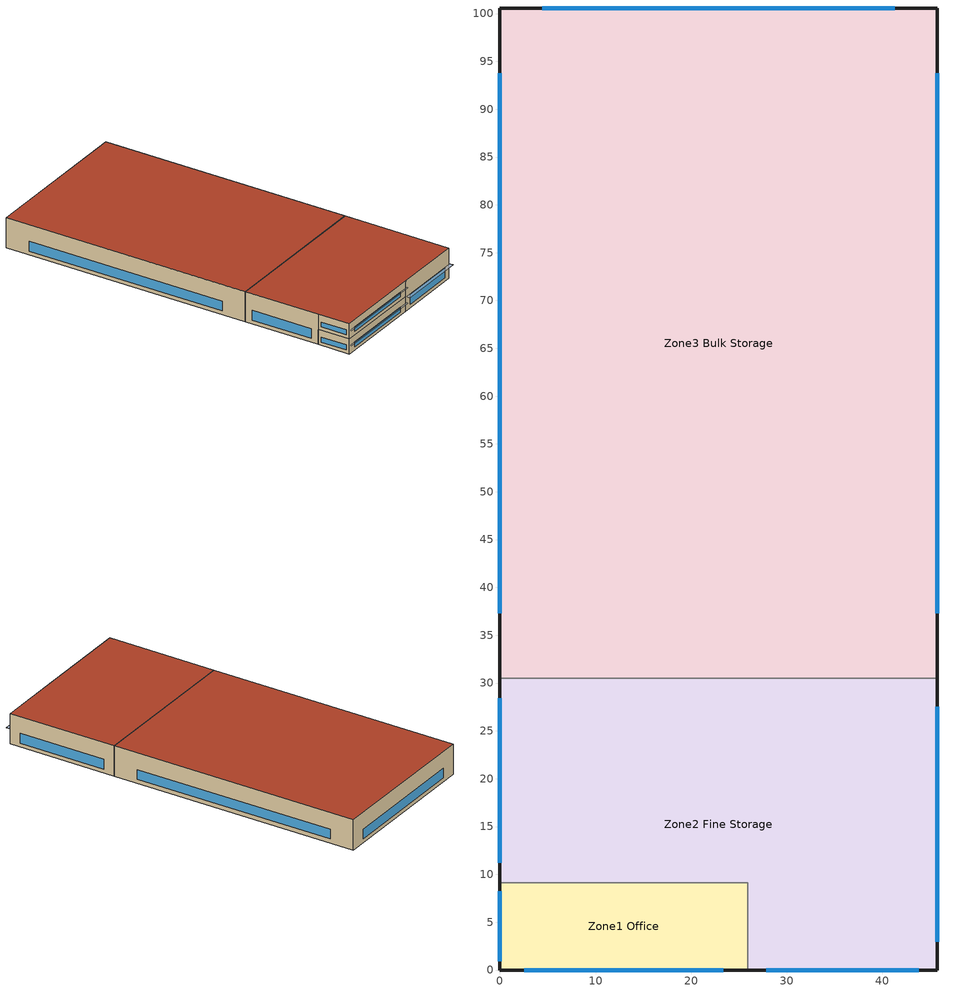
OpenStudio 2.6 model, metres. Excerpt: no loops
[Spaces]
Zone3 Bulk Storage
 floor ground: 45.72,100.58 45.72,30.48 0,30.48 0,100.58 z0
 wall outside (BTAP-Ext-Wall-Mass:U-0.315-:{ "cond"=>0.06} adj ext wall insulation): 45.72,30.48 45.72,100.58 0,100.58 0,30.48 z0:8.53
 wall to Zone2 Fine Storage: 45.72,30.48 0,30.48 z0:8.53
 window (BTAP-Ext-DaylightDiffuser:U=0.210 SHGC=0.600-:{ "cond"=>0.7}): 0,93.77 0,37.29 / 41.27,100.58 4.45,100.58 / 45.72,37.29 45.72,93.77 z1.09:3.85
 roof outside (BTAP-Ext-Roof-Metal:U-0.193-:{ "cond"=>0.057} adj roof insulation): 45.72,30.48 45.72,100.58 0,100.58 0,30.48 z8.53
Zone2 Fine Storage
 floor to Zone1 Office: 0,0 0,9.14 25.91,9.14 25.91,0 z4.27
 floor ground: 45.72,30.48 45.72,0 25.91,0 25.91,9.14 0,9.14 0,30.48 z0
 wall outside (BTAP-Ext-Wall-Mass:U-0.315-:{ "cond"=>0.06} adj ext wall insulation): 0,30.48 0,9.14 / 25.91,0 45.72,0 45.72,30.48 z0:8.53; 0,9.14 0,0 25.91,0 z4.27:8.53
 wall to Zone1 Office: 0,9.14 25.91,9.14 25.91,0 z0:4.27
 window (BTAP-Ext-DaylightDiffuser:U=0.210 SHGC=0.600-:{ "cond"=>0.7}): 27.85,0 43.78,0 / 0,28.39 0,11.23 / 45.72,2.97 45.72,27.51 z1.09:3.85; 2.53,0 23.38,0 z5.19:6.57; 0,8.24 0,0.91 z5.2:6.58
 roof outside (BTAP-Ext-Roof-Metal:U-0.193-:{ "cond"=>0.057} adj roof insulation): 45.72,0 45.72,30.48 0,30.48 0,0 z8.53
Zone1 Office
 floor ground: 25.91,9.14 25.91,0 0,0 0,9.14 z0
 wall outside (BTAP-Ext-Wall-Mass:U-0.315-:{ "cond"=>0.06} adj ext wall insulation): 0,9.14 0,0 25.91,0 z0:4.27
 window (BTAP-Ext-DaylightDiffuser:U=0.210 SHGC=0.600-:{ "cond"=>0.7}): 2.53,0 23.38,0 / 0,8.24 0,0.91 z0.93:2.31
shading: 45.69,0 25.93,0 25.93,-1.2 45.69,-1.2 z4.18; 25.88,0 0.03,0 0.03,-0.6 25.88,-0.6 z6.74; 25.88,0 0.03,0 0.03,-0.6 25.88,-0.6 z2.47
[ClimateZones]
Climate Zone Institution Name 1=ASHRAE; Climate Zone Document Name 1=ANSI/ASHRAE Standard 169; Climate Zone Document Year 1=2006; Climate Zone Institution Name 2=CEC; Climate Zone Document Name 2=California Climate Zone Descriptions; Climate Zone Document Year 2=1995
[Building]
Warehouse-CAN_BC_Victoria.Intl.AP.717990_CWEC2016.epw created: 2019-08-07 21:32:50 +0000: Default Construction Set=BTAP-Mass at hdd = 2850.0 adj ext wall insulation adj roof insulation; Standards Number of Stories=1; Standards Number of Above Ground Stories=1; Standards Building Type=NECB2017_Warehouse
[Site]
Victoria Intl AP: Latitude {deg}=48.647; Longitude {deg}=-123.426; Time Zone {hr}=-8; Elevation {m}=19.5
[Site:WaterMainsTemperature]
Calculation Method=Correlation; Annual Average Outdoor Air Temperature {C}=10.0917; Maximum Difference In Monthly Average Outdoor Air Temperatures {deltaC}=12.6
[Site:GroundTemperature:BuildingSurface]
19.527, 19.502, 19.536, 19.598, 20.002, 21.64, 22.225, 22.375, 21.449, 20.121, 19.802, 19.633
[SizingPeriod:DesignDay] Barometric Pressure {Pa}=101091; Sky Clearness=0; Rain Indicator=0; Snow Indicator=0; Day of Month=21; Daylight Saving Time Indicator=0; Humidity Indicating Type=Wetbulb; Dry-Bulb Temperature Range Modifier Type=DefaultMultipliers
Name | Maximum Dry-Bulb Temperature {C} | Daily Dry-Bulb Temperature Range {deltaC} | Humidity Indicating Conditions at Maximum Dry-Bulb | Wind Speed {m/s} | Wind Direction {deg} | Month | Day Type | Solar Model Indicator | ASHRAE Taub | ASHRAE Taud
Victoria Intl AP Ann Htg 99.6% Condns DB | -4 | 0 | -4 | 3.8 | 250 | 12 | WinterDesignDay | ASHRAEClearSky
Victoria Intl AP Ann Clg .4% Condns DB=>MWB | 26.7 | 10.1 | 17.7 | 2.8 | 120 | 7 | SummerDesignDay | ASHRAETau | 0.349 | 2.532
[Material:NoMass] Roughness=Smooth; Thermal Absorptance=0.9; Solar Absorptance=0.7
Name | Thermal Resistance {m2-K/W} | Visible Absorptance
Typical Carpet Pad | 0.21648 | 0.8
Typical Insulation 1 | 4.14482 | 0.7
Typical Insulation 2 | 2.90366 | 0.7
Typical Insulation 3 | 5.18133 | 0.7
Typical Carpet Pad 2 | 1.25503 | 0.8
Typical Carpet Pad 3 | 1.69459 | 0.8
Typical Insulation 4 | 0.476173 | 0.7
Typical Insulation 5 | 0.47619 | 0.7
Typical Insulation 6 R-93.1_R-value 40.0 (ft^2*h*R/Btu); Typical Insulation 6 R-99.97_R-value 40.0 (ft^2*h*R/Btu) | 7.04441 | 0.7
[Material]
Name | Roughness | Thickness {m} | Conductivity {W/m-K} | Density {kg/m3} | Specific Heat {J/kg-K} | Thermal Absorptance | Solar Absorptance | Visible Absorptance
100mm Normalweight concrete floor | MediumSmooth | 0.1016 | 2.31 | 2322 | 832
G01 13mm gypsum board | Smooth | 0.0127 | 0.16 | 800 | 1090 | 0.9 | 0.7 | 0.5
G05 25mm wood | MediumSmooth | 0.0254 | 0.15 | 608 | 1630 | 0.9 | 0.5 | 0.5
4 in. Normalweight Concrete Floor | MediumRough | 0.1016 | 2.31 | 2322 | 832 | 0.9 | 0.7 | 0.7
1IN Stucco; 1IN Stucco 1 | Smooth | 0.0253 | 0.6918 | 1858 | 837 | 0.9 | 0.7 | 0.92
8IN CONCRETE HW RefBldg; 8IN CONCRETE HW RefBldg 1 | Rough | 0.2032 | 1.311 | 2240 | 836.8 | 0.9 | 0.7 | 0.7
1/2IN Gypsum; 1/2IN Gypsum 1 | Smooth | 0.0127 | 0.16 | 784.9 | 830 | 0.9 | 0.4 | 0.4
Metal Roof Surface; F08 Metal surface; Metal Roof Surface 1 | Smooth | 0.0008 | 45.28 | 7824 | 500 | 0.9 | 0.7 | 0.7
6 in. Normalweight Concrete Floor | MediumRough | 0.1524 | 2.31 | 2322 | 832 | 0.9 | 0.7 | 0.7
[Construction]
BTAP-Int-Floor: 100mm Normalweight concrete floor, Typical Carpet Pad
BTAP-Int-Wall: G01 13mm gypsum board, G01 13mm gypsum board
BTAP-Int-Ceiling: Typical Carpet Pad, 100mm Normalweight concrete floor
BTAP-Ext-DaylightDiffuser: SimpleGlazing
BTAP-Int-Door: G05 25mm wood
BTAP-Ext-Floor-Mass:U-0.227: Typical Insulation 1, 4 in. Normalweight Concrete Floor, Typical Carpet Pad
BTAP-Ext-Wall-Mass:U-0.315: 1IN Stucco, 8IN CONCRETE HW RefBldg, Typical Insulation 2, 1/2IN Gypsum
BTAP-Ext-Roof-Metal:U-0.193: Metal Roof Surface, Typical Insulation 3
BTAP-Grnd-Floor-Mass:U-0.757: 6 in. Normalweight Concrete Floor, Typical Carpet Pad 2
BTAP-Grnd-Roof-Mass:U-0.568: 6 in. Normalweight Concrete Floor, Typical Carpet Pad 3
BTAP-Ext-Door:U-2.1: F08 Metal surface, Typical Insulation 4
BTAP-Ext-OverHeadDoor:U-2.1: Typical Insulation 5
BTAP-Ext-DaylightDiffuser:U=0.210 SHGC=0.600: SimpleGlazing:U=0.210 SHGC=0.600
BTAP-Ext-DaylightDiffuser:U=0.210 SHGC=0.600-:{ "cond"=>0.7}: SimpleGlazing:U=0.210 SHGC=0.600 1 U-0.12
BTAP-Ext-Wall-Mass:U-0.315-:{ "cond"=>0.06} adj ext wall insulation: 1IN Stucco 1, 8IN CONCRETE HW RefBldg 1, Typical Insulation 6 R-93.1_R-value 40.0 (ft^2*h*R/Btu), 1/2IN Gypsum 1
BTAP-Ext-Roof-Metal:U-0.193-:{ "cond"=>0.057} adj roof insulation: Metal Roof Surface 1, Typical Insulation 6 R-99.97_R-value 40.0 (ft^2*h*R/Btu)
[DefaultConstructionSet] Default Interior Surface Constructions=Default Surface Constructions 2; Default Ground Contact Surface Constructions=BTAP-Mass at hdd = 2850.0 1; Default Exterior SubSurface Constructions=BTAP-Mass at hdd = 2850.0; Default Interior SubSurface Constructions=Default Sub Surface Constructions 2; Interior Partition Construction=BTAP-Int-Door
Name | Default Exterior Surface Constructions
BTAP-Mass at hdd = 2850.0 | BTAP-Mass at hdd = 2850.0
BTAP-Mass at hdd = 2850.0 adj ext wall insulation adj roof insulation | BTAP-Mass at hdd = 2850.0 adj ext wall insulation adj roof insulation
[DefaultSurfaceConstructions]
Name | Floor Construction | Wall Construction | Roof Ceiling Construction
Default Surface Constructions 2 | BTAP-Int-Floor | BTAP-Int-Wall | BTAP-Int-Ceiling
BTAP-Mass at hdd = 2850.0; BTAP-Mass at hdd = 2850.0 adj ext wall insulation adj roof insulation | BTAP-Ext-Floor-Mass:U-0.227 | BTAP-Ext-Wall-Mass:U-0.315 | BTAP-Ext-Roof-Metal:U-0.193
BTAP-Mass at hdd = 2850.0 1 | BTAP-Grnd-Floor-Mass:U-0.757 | BTAP-Grnd-Roof-Mass:U-0.568 | BTAP-Grnd-Roof-Mass:U-0.568
[DefaultSubSurfaceConstructions]
Name | Fixed Window Construction | Operable Window Construction | Door Construction | Glass Door Construction | Overhead Door Construction | Skylight Construction | Tubular Daylight Dome Construction | Tubular Daylight Diffuser Construction
Default Sub Surface Constructions 2 | BTAP-Ext-DaylightDiffuser | BTAP-Ext-DaylightDiffuser | BTAP-Int-Door
BTAP-Mass at hdd = 2850.0 | BTAP-Ext-DaylightDiffuser:U=0.210 SHGC=0.600 | BTAP-Ext-DaylightDiffuser:U=0.210 SHGC=0.600 | BTAP-Ext-Door:U-2.1 | BTAP-Ext-DaylightDiffuser:U=0.210 SHGC=0.600 | BTAP-Ext-OverHeadDoor:U-2.1 | BTAP-Ext-DaylightDiffuser:U=0.210 SHGC=0.600 | BTAP-Ext-DaylightDiffuser:U=0.210 SHGC=0.600 | BTAP-Ext-DaylightDiffuser:U=0.210 SHGC=0.600
[WindowMaterial:SimpleGlazingSystem] U-Factor {W/m2-K}=1.2; Solar Heat Gain Coefficient=0.6; Visible Transmittance=0.21
SimpleGlazing; SimpleGlazing:U=0.210 SHGC=0.600; SimpleGlazing:U=0.210 SHGC=0.600 1 U-0.12
[Space] Building Story=Building Story 1; Part of Total Floor Area=Yes
Name | Space Type | Thermal Zone
Zone3 Bulk Storage | Space Function Warehouse storage area medium to bulky palletized items | ALL_ST=Warehouse storage area medium to bulky palletized items_FL=Building Story 1_SCH=A
Zone2 Fine Storage | Space Function Warehouse storage area small hand-carried items(4) | ALL_ST=Warehouse storage area small hand-carried items(4)_FL=Building Story 1_SCH=A
Zone1 Office | Space Function Office enclosed <= 25 m2 | ALL_ST=Office enclosed <= 25 m2_FL=Building Story 1_SCH=A
[BuildingStory]
Building Story 1: Nominal Z Coordinate {m}=0
[SpaceType] Standards Building Type=Space Function
Name | Default Schedule Set | Design Specification Outdoor Air Object | Standards Space Type
Space Function Warehouse storage area medium to bulky palletized items | Space Function Warehouse storage area medium to bulky palletized items Schedule Set | Space Function Warehouse storage area medium to bulky palletized items Ventilation | Warehouse storage area medium to bulky palletized items
Space Function Warehouse storage area small hand-carried items(4) | Space Function Warehouse storage area small hand-carried items(4) Schedule Set | Space Function Warehouse storage area small hand-carried items(4) Ventilation | Warehouse storage area small hand-carried items(4)
Space Function Office enclosed <= 25 m2 | Space Function Office enclosed <= 25 m2 Schedule Set | Space Function Office enclosed <= 25 m2 Ventilation | Office enclosed <= 25 m2
[People:Definition] Number of People Calculation Method=People/Area; Fraction Radiant=0.3
Name | People per Space Floor Area {person/m2}
Space Function Office enclosed <= 25 m2 People Definition | 0.0500182
Space Function Warehouse storage area medium to bulky palletized items People Definition | 0.0100036
Space Function Warehouse storage area small hand-carried items(4) People Definition | 0.0200073
[People] Work Efficiency Schedule=Work Efficiency Schedule; Clothing Insulation Schedule=Clothing Schedule; Air Velocity Schedule=Air Velocity Schedule; Multiplier=1
Name | People Definition | Space or SpaceType
Space Function Office enclosed <= 25 m2 People | Space Function Office enclosed <= 25 m2 People Definition | Space Function Office enclosed <= 25 m2
Space Function Warehouse storage area medium to bulky palletized items People | Space Function Warehouse storage area medium to bulky palletized items People Definition | Space Function Warehouse storage area medium to bulky palletized items
Space Function Warehouse storage area small hand-carried items(4) People | Space Function Warehouse storage area small hand-carried items(4) People Definition | Space Function Warehouse storage area small hand-carried items(4)
[Lights:Definition] Design Level Calculation Method=Watts/Area; Fraction Radiant=0.5; Fraction Visible=0.2
Name | Watts per Space Floor Area {W/m2}
Space Function Office enclosed <= 25 m2 Lights Definition-new - 85.0 percent reduction | 4.8
Space Function Warehouse storage area small hand-carried items(4) Lights Definition-new - 85.0 percent reduction | 4.44
Space Function Warehouse storage area medium to bulky palletized items Lights Definition-new - 85.0 percent reduction | 2.16
[Lights] Fraction Replaceable=1
Name | Lights Definition | Space or SpaceType
Space Function Office enclosed <= 25 m2 Lights 85.0 percent reduction | Space Function Office enclosed <= 25 m2 Lights Definition-new - 85.0 percent reduction | Space Function Office enclosed <= 25 m2
Space Function Warehouse storage area medium to bulky palletized items Lights 85.0 percent reduction | Space Function Warehouse storage area medium to bulky palletized items Lights Definition-new - 85.0 percent reduction | Space Function Warehouse storage area medium to bulky palletized items
Space Function Warehouse storage area small hand-carried items(4) Lights 85.0 percent reduction | Space Function Warehouse storage area small hand-carried items(4) Lights Definition-new - 85.0 percent reduction | Space Function Warehouse storage area small hand-carried items(4)
[ElectricEquipment:Definition] Design Level Calculation Method=Watts/Area; Fraction Radiant=0.5
Name | Watts per Space Floor Area {W/m2}
Space Function Office enclosed <= 25 m2 Elec Equip Definition - 50.0 percent reduction | 3.75136
Space Function Warehouse storage area small hand-carried items(4) Elec Equip Definition - 50.0 percent reduction; Space Function Warehouse storage area medium to bulky palletized items Elec Equip Definition - 50.0 percent reduction | 0.500182
[ElectricEquipment]
Name | Electric Equipment Definition | Space or SpaceType
Space Function Office enclosed <= 25 m2 Elec Equip 50.0 percent reduction | Space Function Office enclosed <= 25 m2 Elec Equip Definition - 50.0 percent reduction | Space Function Office enclosed <= 25 m2
Space Function Warehouse storage area medium to bulky palletized items Elec Equip 50.0 percent reduction | Space Function Warehouse storage area medium to bulky palletized items Elec Equip Definition - 50.0 percent reduction | Space Function Warehouse storage area medium to bulky palletized items
Space Function Warehouse storage area small hand-carried items(4) Elec Equip 50.0 percent reduction | Space Function Warehouse storage area small hand-carried items(4) Elec Equip Definition - 50.0 percent reduction | Space Function Warehouse storage area small hand-carried items(4)
[DesignSpecification:OutdoorAir] Outdoor Air Method=Sum; Outdoor Air Flow per Person {m3/s-person}=0; Outdoor Air Flow Rate {m3/s}=0; Outdoor Air Flow Air Changes per Hour {1/hr}=0
Name | Outdoor Air Flow per Floor Area {m3/s-m2}
Space Function Office enclosed <= 25 m2 Ventilation | 0.00042164
Space Function Warehouse storage area medium to bulky palletized items Ventilation; Space Function Warehouse storage area small hand-carried items(4) Ventilation | 0.0003048
[DefaultScheduleSet] Number of People Schedule=NECB-A-Occupancy; People Activity Level Schedule=NECB-Activity; Electric Equipment Schedule=NECB-A-Electric-Equipment; Infiltration Schedule=Always On
Name | Lighting Schedule
Space Function Office enclosed <= 25 m2 Schedule Set | NECB-A-Occupancy-NECB-A-Lighting-0.3-0.1-0.67-Light Ruleset
Space Function Warehouse storage area medium to bulky palletized items Schedule Set; Space Function Warehouse storage area small hand-carried items(4) Schedule Set | NECB-A-Lighting
[ThermostatSetpoint:DualSetpoint] Heating Setpoint Temperature Schedule=NECB-A-Thermostat Setpoint-Heating; Cooling Setpoint Temperature Schedule=NECB-A-Thermostat Setpoint-Cooling
Space Function Office enclosed <= 25 m2 Thermostat 3; Space Function Warehouse storage area small hand-carried items(4) Thermostat 3; Space Function Warehouse storage area medium to bulky palletized items Thermostat 3
[SpaceInfiltration:DesignFlowRate] Schedule=Always On Discrete; Design Flow Rate Calculation Method=Flow/ExteriorArea; Flow per Exterior Surface Area {m3/s-m2}=0.000137604; Constant Term Coefficient=0; Temperature Term Coefficient=0; Velocity Term Coefficient=0.224; Velocity Squared Term Coefficient=0
Name | Space or SpaceType
Zone1 Office Infiltration | Zone1 Office
Zone2 Fine Storage Infiltration | Zone2 Fine Storage
Zone3 Bulk Storage Infiltration | Zone3 Bulk Storage
[ThermalZone] Use Ideal Air Loads=No
Name | Thermostat
ALL_ST=Office enclosed <= 25 m2_FL=Building Story 1_SCH=A | Space Function Office enclosed <= 25 m2 Thermostat 3
ALL_ST=Warehouse storage area small hand-carried items(4)_FL=Building Story 1_SCH=A | Space Function Warehouse storage area small hand-carried items(4) Thermostat 3
ALL_ST=Warehouse storage area medium to bulky palletized items_FL=Building Story 1_SCH=A | Space Function Warehouse storage area medium to bulky palletized items Thermostat 3
[AvailabilityManager:NightCycle] Control Type=CycleOnAny; Thermostat Tolerance {deltaC}=1; Cycling Run Time {s}=3600
Availability Manager Night Cycle 1; Availability Manager Night Cycle 2; Availability Manager Night Cycle 3
[Schedule:Ruleset]
Clothing Schedule: Default Day Schedule=Clothing Schedule Default Winter Clothes
Air Velocity Schedule: Default Day Schedule=Air Velocity Schedule Default
Work Efficiency Schedule: Default Day Schedule=Work Efficiency Schedule Default
NECB-A-Occupancy: Default Day Schedule=NECB-A-Occupancy Default
NECB-Activity: Default Day Schedule=NECB-Activity Default; Summer Design Day Schedule=NECB-Activity Summer Design Day; Winter Design Day Schedule=NECB-Activity Winter Design Day
NECB-A-Occupancy-NECB-A-Lighting-0.3-0.1-0.67-Light Ruleset: Default Day Schedule=NECB-A-Occupancy-NECB-A-Lighting-0.3-0.1-0.67-Light Default
NECB-A-Electric-Equipment: Default Day Schedule=NECB-A-Electric-Equipment Default
Always On: Default Day Schedule=Always On Default
NECB-A-Thermostat Setpoint-Heating: Default Day Schedule=NECB-A-Thermostat Setpoint-Heating Default
NECB-A-Thermostat Setpoint-Cooling: Default Day Schedule=NECB-A-Thermostat Setpoint-Cooling Default
NECB-A-Lighting: Default Day Schedule=NECB-A-Lighting Default
[Schedule:Day]
Clothing Schedule Default Winter Clothes; Always On Default: 24, 0, 1
Clothing Schedule Summer Clothes: 24, 0, 0.5
Air Velocity Schedule Default; NECB-A-Electric-Equipment Sat Day; NECB-A-Electric-Equipment Sun|Hol Day: 24, 0, 0.2
Work Efficiency Schedule Default; NECB-A-Occupancy Sat Day; NECB-A-Occupancy Sun|Hol Day: 24, 0, 0
NECB-A-Occupancy Default; NECB-A-Occupancy Default|Wkdy Day: 7, 0, 0, 8, 0, 0.1, 9, 0, 0.7, 12, 0, 0.9, 14, 0, 0.5, 17, 0, 0.9, 18, 0, 0.7, 19, 0, 0.3, 23, 0, 0.1, 24, 0, 0
NECB-Activity Default; NECB-Activity Winter Design Day; NECB-Activity Summer Design Day: 24, 0, 130
NECB-A-Occupancy-NECB-A-Lighting-0.3-0.1-0.67-Light Default; NECB-A-Occupancy-NECB-A-Lighting-0.3-0.1-0.67-Default|Wkdy-Light Day: 7, 0, 0.03495, 8, 0, 0.2097, 9, 0, 0.8, 17, 0, 0.9, 18, 0, 0.8, 19, 0, 0.5, 21, 0, 0.2097, 23, 0, 0.0699, 24, 0, 0.03495
NECB-A-Occupancy-NECB-A-Lighting-0.3-0.1-0.67-Sat-Light Day; NECB-A-Occupancy-NECB-A-Lighting-0.3-0.1-0.67-Sun|Hol-Light Day: 24, 0, 0.03495
NECB-A-Electric-Equipment Default; NECB-A-Electric-Equipment Default|Wkdy Day: 7, 0, 0.2, 8, 0, 0.3, 9, 0, 0.8, 18, 0, 0.9, 19, 0, 0.5, 21, 0, 0.3, 24, 0, 0.2
NECB-A-Thermostat Setpoint-Heating Default; NECB-A-Thermostat Setpoint-Heating Default|Wkdy Day: 6, 0, 18, 7, 0, 20, 21, 0, 22, 24, 0, 18
NECB-A-Thermostat Setpoint-Heating Sat Day; NECB-A-Thermostat Setpoint-Heating Sun|Hol Day: 24, 0, 18
NECB-A-Thermostat Setpoint-Cooling Default; NECB-A-Thermostat Setpoint-Cooling Default|Wkdy Day: 6, 0, 35, 21, 0, 24, 24, 0, 35
NECB-A-Thermostat Setpoint-Cooling Sat Day; NECB-A-Thermostat Setpoint-Cooling Sun|Hol Day: 24, 0, 35
NECB-A-Lighting Default; NECB-A-Lighting Default|Wkdy Day: 7, 0, 0.05, 8, 0, 0.3, 9, 0, 0.8, 17, 0, 0.9, 18, 0, 0.8, 19, 0, 0.5, 21, 0, 0.3, 23, 0, 0.1, 24, 0, 0.05
NECB-A-Lighting Sat Day; NECB-A-Lighting Sun|Hol Day: 24, 0, 0.05
[Schedule:Rule] Date Specification Type=DateRange; Start Day=1
Name | Schedule Ruleset | Rule Order | Day Schedule | Start Month | End Month | End Day | Apply Monday | Apply Tuesday | Apply Wednesday | Apply Thursday | Apply Friday | Apply Saturday | Apply Sunday
Schedule Rule 1 | Clothing Schedule | 0 | Clothing Schedule Summer Clothes | 5 | 9 | 30
Schedule Rule 2 | NECB-A-Occupancy | 2 | NECB-A-Occupancy Default|Wkdy Day | 1 | 12 | 31 | Yes | Yes | Yes | Yes | Yes
Schedule Rule 3 | NECB-A-Occupancy | 1 | NECB-A-Occupancy Sat Day | 1 | 12 | 31 |  |  |  |  |  | Yes
Schedule Rule 4 | NECB-A-Occupancy | 0 | NECB-A-Occupancy Sun|Hol Day | 1 | 12 | 31 |  |  |  |  |  |  | Yes
Schedule Rule 5 | NECB-A-Occupancy-NECB-A-Lighting-0.3-0.1-0.67-Light Ruleset | 2 | NECB-A-Occupancy-NECB-A-Lighting-0.3-0.1-0.67-Default|Wkdy-Light Day | 1 | 12 | 31 | Yes | Yes | Yes | Yes | Yes
Schedule Rule 6 | NECB-A-Occupancy-NECB-A-Lighting-0.3-0.1-0.67-Light Ruleset | 1 | NECB-A-Occupancy-NECB-A-Lighting-0.3-0.1-0.67-Sat-Light Day | 1 | 12 | 31 |  |  |  |  |  | Yes
Schedule Rule 7 | NECB-A-Occupancy-NECB-A-Lighting-0.3-0.1-0.67-Light Ruleset | 0 | NECB-A-Occupancy-NECB-A-Lighting-0.3-0.1-0.67-Sun|Hol-Light Day | 1 | 12 | 31 |  |  |  |  |  |  | Yes
Schedule Rule 8 | NECB-A-Electric-Equipment | 2 | NECB-A-Electric-Equipment Default|Wkdy Day | 1 | 12 | 31 | Yes | Yes | Yes | Yes | Yes
Schedule Rule 9 | NECB-A-Electric-Equipment | 1 | NECB-A-Electric-Equipment Sat Day | 1 | 12 | 31 |  |  |  |  |  | Yes
Schedule Rule 10 | NECB-A-Electric-Equipment | 0 | NECB-A-Electric-Equipment Sun|Hol Day | 1 | 12 | 31 |  |  |  |  |  |  | Yes
Schedule Rule 11 | NECB-A-Thermostat Setpoint-Heating | 2 | NECB-A-Thermostat Setpoint-Heating Default|Wkdy Day | 1 | 12 | 31 | Yes | Yes | Yes | Yes | Yes
Schedule Rule 12 | NECB-A-Thermostat Setpoint-Heating | 1 | NECB-A-Thermostat Setpoint-Heating Sat Day | 1 | 12 | 31 |  |  |  |  |  | Yes
Schedule Rule 13 | NECB-A-Thermostat Setpoint-Heating | 0 | NECB-A-Thermostat Setpoint-Heating Sun|Hol Day | 1 | 12 | 31 |  |  |  |  |  |  | Yes
Schedule Rule 14 | NECB-A-Thermostat Setpoint-Cooling | 2 | NECB-A-Thermostat Setpoint-Cooling Default|Wkdy Day | 1 | 12 | 31 | Yes | Yes | Yes | Yes | Yes
Schedule Rule 15 | NECB-A-Thermostat Setpoint-Cooling | 1 | NECB-A-Thermostat Setpoint-Cooling Sat Day | 1 | 12 | 31 |  |  |  |  |  | Yes
Schedule Rule 16 | NECB-A-Thermostat Setpoint-Cooling | 0 | NECB-A-Thermostat Setpoint-Cooling Sun|Hol Day | 1 | 12 | 31 |  |  |  |  |  |  | Yes
Schedule Rule 17 | NECB-A-Lighting | 2 | NECB-A-Lighting Default|Wkdy Day | 1 | 12 | 31 | Yes | Yes | Yes | Yes | Yes
Schedule Rule 18 | NECB-A-Lighting | 1 | NECB-A-Lighting Sat Day | 1 | 12 | 31 |  |  |  |  |  | Yes
Schedule Rule 19 | NECB-A-Lighting | 0 | NECB-A-Lighting Sun|Hol Day | 1 | 12 | 31 |  |  |  |  |  |  | Yes
[Schedule:Constant]
Always On Discrete: Value=1
